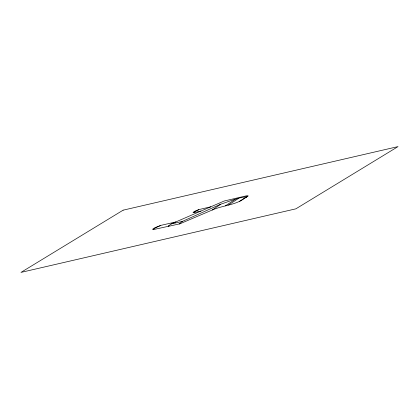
<?xml version="1.0" encoding="UTF-8"?>
<svg xmlns="http://www.w3.org/2000/svg" width="419" height="419" viewBox="0 0 419 419"><rect width="100%" height="100%" fill="white"/><g stroke="black" fill="none" stroke-linecap="round" stroke-linejoin="round"><path stroke-width="0.63" d="M168.637 225.857L168.223 226.396L179.961 223.788L212.239 210.013C221.51 205.933 232.047 205.341 241.04 200.612A4.709 0.639 -17.2 0 0 241.48 200.366L248.095 196.04A5.871 0.796 -17.2 0 0 247.891 195.773A5.562 0.754 -17.2 0 0 247.587 195.746L247.152 195.767A6.709 0.911 -17.2 0 0 245.785 195.966L224.186 201.01L171.062 223.992L168.757 225.762L168.967 225.6M246.445 196.83L239.317 201.502M246.43 196.762C237.688 197.627 229.125 201.481 220.776 204.173L182.323 221.436L179.18 223.882L179.484 223.935M212.239 210.013L220.776 204.173M225.406 205.86L235.096 199.434M228.502 205.001L238.421 198.48M246.058 197.202L247.713 196.364M210.788 206.808L199.166 209.516L196.291 210.851A23.946 3.247 -17.2 0 0 194.61 211.883L193.772 212.669L200.863 211.103M198.852 209.62L194.898 211.223A15.854 2.153 -17.2 0 0 193.484 212.093L193.028 212.548L193.845 212.7M175.739 221.97L161.132 225.307L156.711 227.218A24.826 3.368 -17.2 0 0 154.428 228.544L153.323 229.607L168.202 226.344M160.419 225.537L155.103 227.648A16.482 2.236 -17.2 0 0 153.181 228.764L152.563 229.361L153.38 229.628M171.062 223.992L182.323 221.436M123.134 210.165L20.95 272.408L295.866 208.835L398.05 146.592L123.134 210.165"/></g></svg>
